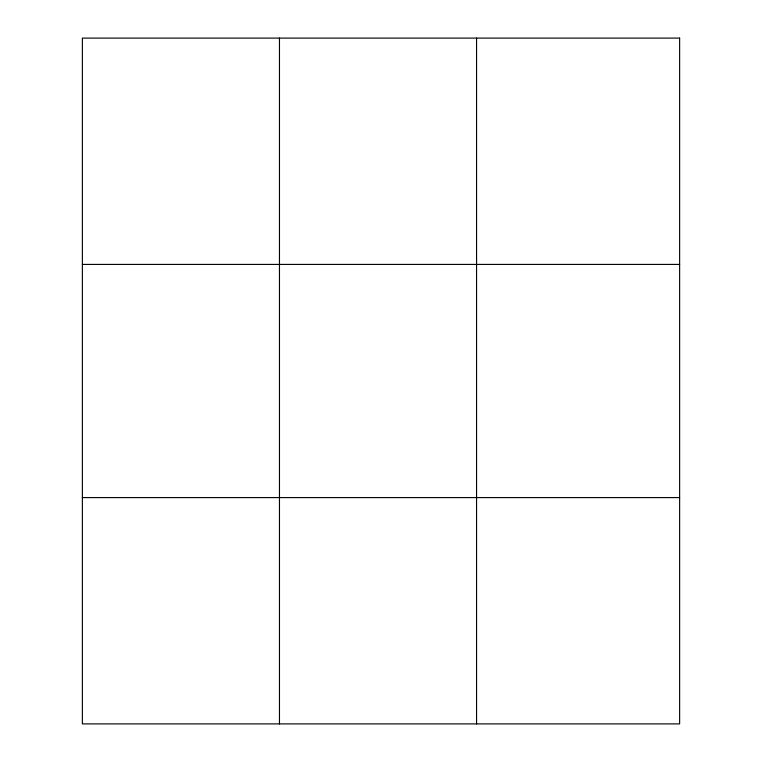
<?xml version="1.0" encoding="UTF-8"?>
<svg xmlns="http://www.w3.org/2000/svg" width="762" height="762" viewBox="0 0 762 762"><rect width="100%" height="100%" fill="white"/><g stroke="black" fill="none" stroke-linecap="round" stroke-linejoin="round"><path stroke-width="1.14" d="M279.464 38.1L279.464 723.9M476.564 38.1L476.564 723.9M82.372 264.414L679.628 264.414M82.372 497.586L679.628 497.586M679.628 38.1L679.628 723.9L82.372 723.9L82.372 38.1L679.628 38.1"/></g></svg>
